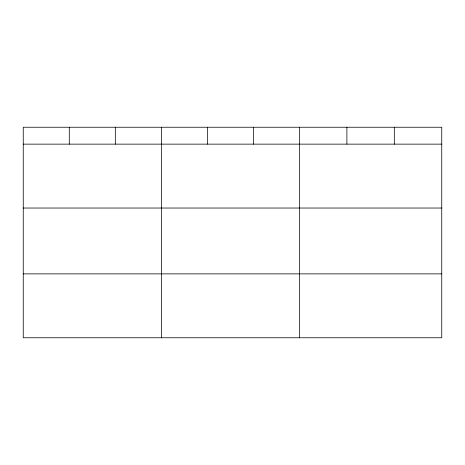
<?xml version="1.0" encoding="UTF-8"?>
<svg xmlns="http://www.w3.org/2000/svg" width="465" height="465" viewBox="0 0 465 465"><rect width="100%" height="100%" fill="white"/><g stroke="black" fill="none" stroke-linecap="round" stroke-linejoin="round"><path stroke-width="0.7" d="M441.75 208.035L441.75 127.241L23.25 127.241L23.25 337.759L441.75 337.759L441.75 208.035L23.25 208.035M23.25 144.144L441.75 144.144M23.25 273.868L441.75 273.868M394.32 127.241L394.32 144.144M346.89 127.241L346.89 144.144M299.46 127.241L299.46 337.759M253.425 127.241L253.425 144.144M207.39 127.241L207.39 144.144M161.355 127.241L161.355 337.759M115.32 127.241L115.32 144.144M69.285 127.241L69.285 144.144"/></g></svg>
